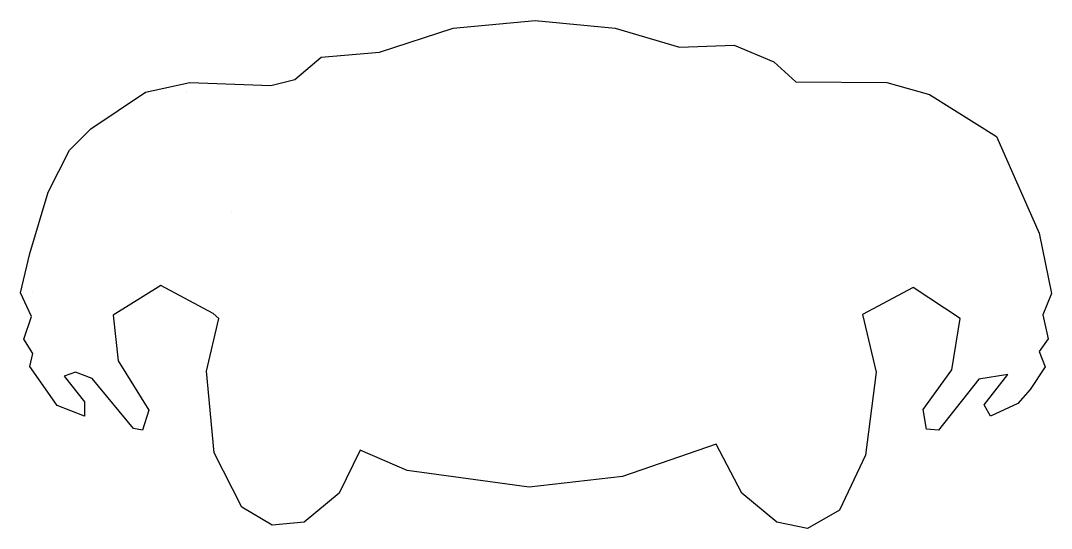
# Model space of a CAD drawing. Header units: millimetres. Extents: x -289 to 289, y -142 to 142.
import ezdxf

# ---------------------------------------------------------------- set-up
doc = ezdxf.new("R2010")
doc.units = ezdxf.units.MM
doc.layers.add('ALMOND-DRAW-PROFILE', color=7, linetype='Continuous', lineweight=25)

msp = doc.modelspace()

# ---------------------------------------------------------------- linework, layer by layer
at = {"layer": 'ALMOND-DRAW-PROFILE'}
for points in [[(-283.69, -51.48), (-281.98, -44.22), (-287.11, -36.32), (-282.63, -23.45), (-288.82, -10.36), (-283.69, 11.7), (-273.44, 46.14), (-261.47, 69.64), (-249.51, 81.6), (-218.75, 102.11), (-193.97, 107.67), (-148.68, 105.96), (-135.19, 109.33), (-120.48, 121.77), (-87.77, 124.67), (-46.36, 138), (-0.52, 142.27), (44.43, 138), (80.45, 127.48), (111.08, 128.6), (133.3, 119.2), (145.59, 107.98), (196.53, 107.67), (220.46, 100.83), (258.06, 77.33), (281.98, 23.07), (288.82, -10.57), (284.09, -22.58), (287.11, -36.1), (281.98, -43.15), (285.4, -51.7), (276.86, -64.51), (270.02, -72.2), (254.64, -79.47), (251.22, -73.06), (264.4, -56.03), (248.08, -58.74), (225.59, -87.16), (218.75, -86.73), (217.04, -75.62), (233.03, -53.44), (237.79, -24.64), (211.33, -7.22), (183.02, -22.39), (190.55, -54.69), (184.57, -101.26), (170.04, -132.02), (152.1, -142.27), (135.01, -138.85), (115.36, -122.62), (101.03, -95.11), (48.49, -113.22), (-3.74, -119.2), (-72.2, -109.8), (-98.61, -98.45), (-110.23, -122.62), (-129.88, -138.85), (-147.83, -140.56), (-164.92, -130.31), (-180.3, -99.98), (-184.57, -54.26), (-177.76, -24.6), (-180.89, -21.79), (-210.31, -6.12), (-236.95, -22.71), (-234.13, -48.42), (-217.04, -76.05), (-220.46, -87.16), (-225.59, -86.3), (-248.71, -58.24), (-258.1, -54.67), (-264.43, -56.91), (-252.93, -71.35), (-252.93, -79.47), (-268.31, -73.49)], [(-195.86, 102.38), (-195.85, 102.39), (-195.87, 102.38)], [(-170.58, 35.14), (-170.59, 35.15), (-170.59, 35.14)], [(207.65, -5.55), (207.66, -5.55), (207.66, -5.54)], [(-282.12, -9.26), (-282.13, -9.25), (-282.13, -9.26)]]:
    msp.add_lwpolyline(points, close=True, dxfattribs=at)

doc.saveas('drawing.dxf')
